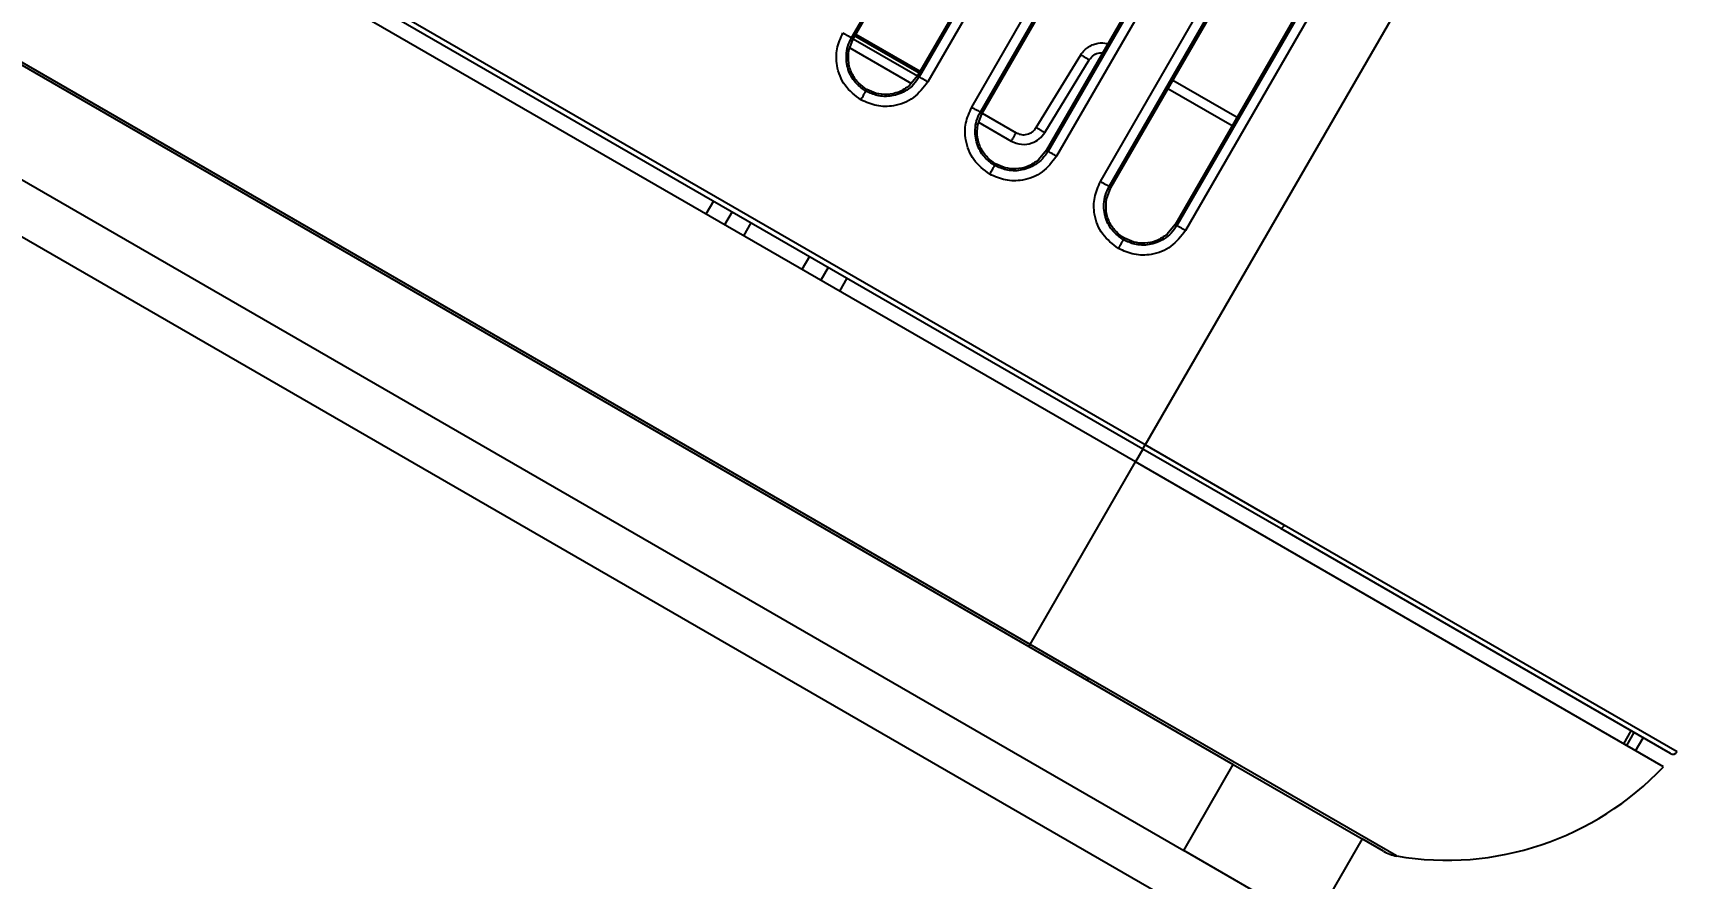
# Model space of a CAD drawing. Header units: millimetres. Extents: x 3916 to 10869, y 6515 to 11511.
# Drawn here: x 7138.74 to 7171.91, y 10223.68 to 10240.73 of the extents above; entities that cross this region are included whole.
import ezdxf

# ---------------------------------------------------------------- set-up
doc = ezdxf.new("R2010")
doc.units = ezdxf.units.MM
doc.header["$LTSCALE"] = 50
doc.header["$PDSIZE"] = -1
doc.layers.add('dim', color=4, linetype='Continuous', lineweight=18)
doc.styles.add('SLDTEXTSTYLE0', font='GULIM.TTC')
doc.dimstyles.new('ISO-25', dxfattribs={"dimtxt": 2.5, "dimasz": 2.5, "dimexe": 1.25, "dimexo": 0.625, "dimtad": 1, "dimtxsty": 'SLDTEXTSTYLE0', "dimcen": 2.5, "dimadec": 0, "dimazin": 0, "dimtfac": 1, "dimtmove": 0, "dimatfit": 3, "dimfxl": 0, "dimarcsym": 0})

# ---------------------------------------------------------------- blocks, each defined once
blk = doc.blocks.new('*D26')
at = {"layer": 'Defpoints', "color": 0}
for p in [(7076.309, 10374.327), (7115.34, 8872.803), (7170.485, 8777.288), (7168.471, 8417.732), (7076.309, 7240.741)]:
    blk.add_point(p, dxfattribs=at)
at = {"layer": 'dim', "color": 0, "lineweight": -2, "ltscale": 2}
blk.add_line((7176.735, 8766.463), (7354.177, 8459.124), dxfattribs=at)
blk.add_arc((7076.309, 8940.406), 530.736, 275.39976, 294.60024, dxfattribs=at)
at = {"layer": 'dim', "color": 0}
for points in [[(7301.069, 8450.437), (7293.425, 8465.247), (7341.677, 8480.775)], [(7125.861, 8420.349), (7126.646, 8403.701), (7076.309, 8409.669)]]:
    blk.add_solid(points, dxfattribs=at)
at = {"layer": 'dim', "color": 0, "insert": (7203.612, 8465.304), "char_height": 50, "attachment_point": 5, "rotation": 15, "style": 'SLDTEXTSTYLE0'}
blk.add_mtext('30%%d', dxfattribs=at)
blk = doc.blocks.new('*D35')
at = {"layer": 'Defpoints', "color": 0}
for p in [(7142.913, 10266.529), (7360.887, 10266.529), (7076.309, 9545.787)]:
    blk.add_point(p, dxfattribs=at)
at = {"layer": 'dim', "color": 0, "lineweight": -2, "ltscale": 2}
for p, q in [((7155.413, 10266.529), (7385.887, 10266.529)), ((7360.887, 9595.787), (7360.887, 10216.529)), ((7088.809, 9545.787), (7385.887, 9545.787))]:
    blk.add_line(p, q, dxfattribs=at)
at = {"layer": 'dim', "color": 0}
for points in [[(7369.22, 10216.529), (7352.554, 10216.529), (7360.887, 10266.529)], [(7352.554, 9595.787), (7369.22, 9595.787), (7360.887, 9545.787)]]:
    blk.add_solid(points, dxfattribs=at)
at = {"layer": 'dim', "color": 0, "insert": (7318.637, 9906.158), "char_height": 50, "attachment_point": 5, "rotation": 90, "style": 'SLDTEXTSTYLE0'}
blk.add_mtext('720,74', dxfattribs=at)
blk = doc.blocks.new('*D37')
at = {"layer": 'Defpoints', "color": 0}
for p in [(7269.115, 10680.896), (7076.309, 10374.327), (7170.485, 10314.286), (7115.34, 10218.771), (7076.309, 7240.741)]:
    blk.add_point(p, dxfattribs=at)
at = {"layer": 'dim', "color": 0, "lineweight": -2, "ltscale": 2}
for p, q in [((7076.309, 10386.827), (7076.309, 10739.893)), ((7176.735, 10325.111), (7370.672, 10661.019))]:
    blk.add_line(p, q, dxfattribs=at)
blk.add_arc((7076.309, 10151.168), 563.725, 65.08356, 84.91644, dxfattribs=at)
at = {"layer": 'dim', "color": 0}
for points in [[(7126.63, 10721.001), (7125.891, 10704.351), (7076.309, 10714.893)], [(7309.962, 10655.029), (7317.647, 10669.818), (7358.172, 10639.368)]]:
    blk.add_solid(points, dxfattribs=at)
at = {"layer": 'dim', "color": 0, "insert": (7232.274, 10733.235), "char_height": 50, "attachment_point": 5, "rotation": 345, "style": 'SLDTEXTSTYLE0'}
blk.add_mtext('30%%d', dxfattribs=at)
blk = doc.blocks.new('*D39')
at = {"layer": 'Defpoints', "color": 0}
for p in [(7142.913, 10504.327), (7142.913, 10266.529), (7076.309, 9817.851)]:
    blk.add_point(p, dxfattribs=at)
at = {"layer": 'dim', "color": 0, "lineweight": -2, "ltscale": 2}
for p, q in [((7076.309, 9830.351), (7076.309, 10529.327)), ((7142.913, 10279.029), (7142.913, 10529.327)), ((7026.309, 10504.327), (6976.309, 10504.327)), ((7076.309, 10504.327), (7142.913, 10504.327)), ((7192.913, 10504.327), (7399.013, 10504.327))]:
    blk.add_line(p, q, dxfattribs=at)
at = {"layer": 'dim', "color": 0}
for points in [[(7026.309, 10495.994), (7026.309, 10512.66), (7076.309, 10504.327)], [(7192.913, 10512.66), (7192.913, 10495.994), (7142.913, 10504.327)]]:
    blk.add_solid(points, dxfattribs=at)
at = {"layer": 'dim', "color": 0, "insert": (7320.963, 10546.577), "char_height": 50, "attachment_point": 5, "style": 'SLDTEXTSTYLE0'}
blk.add_mtext('66,6', dxfattribs=at)
blk = doc.blocks.new('*D40')
at = {"layer": 'Defpoints', "color": 0}
for p in [(7076.309, 10504.327), (7009.706, 10266.529), (7076.309, 9776.781)]:
    blk.add_point(p, dxfattribs=at)
at = {"layer": 'dim', "color": 0, "lineweight": -2, "ltscale": 2}
for p, q in [((7009.706, 10279.029), (7009.706, 10529.327)), ((7076.309, 9789.281), (7076.309, 10529.327)), ((7009.706, 10504.327), (6728.333, 10504.327)), ((6959.706, 10504.327), (6909.706, 10504.327)), ((7009.706, 10504.327), (7076.309, 10504.327)), ((7126.309, 10504.327), (7176.309, 10504.327))]:
    blk.add_line(p, q, dxfattribs=at)
at = {"layer": 'dim', "color": 0}
for points in [[(6959.706, 10495.994), (6959.706, 10512.66), (7009.706, 10504.327)], [(7126.309, 10512.66), (7126.309, 10495.994), (7076.309, 10504.327)]]:
    blk.add_solid(points, dxfattribs=at)
at = {"layer": 'dim', "color": 0, "insert": (6806.383, 10546.577), "char_height": 50, "attachment_point": 5, "style": 'SLDTEXTSTYLE0'}
blk.add_mtext('66,6', dxfattribs=at)

msp = doc.modelspace()

# ---------------------------------------------------------------- linework, layer by layer
at = {"color": 7, "linetype": 'Continuous', "lineweight": 25}
for p, q in [((7160.985, 10232.077), (7104.932, 10264.439)), ((7098.157, 10263.385), (7162.961, 10225.97)), ((7094.059, 10262.287), (7164.059, 10221.872)), ((7097.157, 10261.653), (7161.961, 10224.238)), ((7158.86, 10228.396), (7102.806, 10260.758)), ((7170.385, 10248.358), (7161.185, 10232.422)), ((7155.259, 10240.636), (7159.507, 10247.999)), ((7161.135, 10232.336), (7135.154, 10247.336)), ((7161.185, 10232.422), (7135.201, 10247.424)), ((7160.877, 10247.208), (7156.625, 10239.848)), ((7161.049, 10247.106), (7156.798, 10239.746)), ((7157.683, 10239.235), (7161.931, 10246.597)), ((7157.857, 10239.136), (7162.105, 10246.499)), ((7163.475, 10245.708), (7159.223, 10238.348)), ((7163.647, 10245.606), (7159.396, 10238.246)), ((7155.293, 10240.617), (7157.819, 10244.987)), ((7160.281, 10237.735), (7164.53, 10245.097)), ((7160.455, 10237.636), (7164.704, 10244.999)), ((7159.113, 10244.24), (7156.592, 10239.867)), ((7166.073, 10244.208), (7161.821, 10236.848)), ((7166.245, 10244.106), (7161.994, 10236.746)), ((7157.891, 10239.117), (7160.417, 10243.487)), ((7161.711, 10242.74), (7159.19, 10238.367)), ((7160.489, 10237.617), (7163.015, 10241.987)), ((7164.31, 10241.24), (7161.788, 10236.867)), ((7156.622, 10239.919), (7155.323, 10240.669)), ((7156.642, 10239.954), (7155.343, 10240.704)), ((7155.205, 10240.379), (7155.293, 10240.617)), ((7155.224, 10240.432), (7156.465, 10239.715)), ((7155.259, 10240.636), (7155.293, 10240.617)), ((7155.293, 10240.617), (7156.592, 10239.867)), ((7158.983, 10238.824), (7159.882, 10240.292)), ((7159.156, 10238.724), (7160.055, 10240.192)), ((7156.592, 10239.867), (7156.43, 10239.672)), ((7156.592, 10239.867), (7156.625, 10239.848)), ((7161.74, 10239.781), (7163.037, 10239.033)), ((7155.567, 10239.592), (7155.548, 10239.559)), ((7161.642, 10239.613), (7162.939, 10238.864)), ((7157.803, 10238.879), (7157.891, 10239.117)), ((7157.857, 10239.136), (7157.891, 10239.117)), ((7157.891, 10239.117), (7158.577, 10238.721)), ((7157.822, 10238.932), (7158.479, 10238.552)), ((7159.19, 10238.367), (7159.028, 10238.172)), ((7159.19, 10238.367), (7159.223, 10238.348)), ((7158.165, 10238.092), (7158.146, 10238.059)), ((7152.471, 10237.339), (7152.321, 10237.079)), ((7160.401, 10237.379), (7160.489, 10237.617)), ((7160.455, 10237.636), (7160.489, 10237.617)), ((7152.848, 10237.121), (7152.698, 10236.861)), ((7153.226, 10236.903), (7153.076, 10236.643)), ((7161.788, 10236.867), (7161.626, 10236.672)), ((7161.788, 10236.867), (7161.821, 10236.848)), ((7160.763, 10236.592), (7160.744, 10236.559)), ((7154.408, 10236.22), (7154.258, 10235.96)), ((7154.786, 10236.002), (7154.636, 10235.742)), ((7155.163, 10235.784), (7155.013, 10235.524)), ((7161.135, 10232.336), (7161.185, 10232.422)), ((7163.989, 10230.804), (7161.185, 10232.423)), ((7158.86, 10228.396), (7160.985, 10232.077)), ((7161.135, 10232.336), (7160.985, 10232.077)), ((7171.637, 10225.927), (7160.985, 10232.077)), ((7163.917, 10230.731), (7161.135, 10232.336)), ((7171.778, 10226.192), (7163.917, 10230.731)), ((7171.915, 10226.228), (7163.989, 10230.804)), ((7158.835, 10228.353), (7158.86, 10228.396)), ((7160.049, 10227.709), (7158.86, 10228.396)), ((7166.255, 10224.126), (7160.049, 10227.709)), ((7170.984, 10226.65), (7170.834, 10226.39)), ((7171.041, 10226.617), (7170.891, 10226.357)), ((7171.078, 10226.249), (7171.228, 10226.509)), ((7161.961, 10224.238), (7162.961, 10225.97)), ((7162.961, 10225.97), (7165.559, 10224.47)), ((7165.559, 10224.47), (7164.559, 10222.738)), ((7165.99, 10224.222), (7165.559, 10224.47)), ((7164.559, 10222.738), (7161.961, 10224.238))]:
    msp.add_line(p, q, dxfattribs=at)
for centre, radius, start, end in [((7163.878, 10230.842), 0.118, 289.2829, 341.4248), ((7159.999, 10227.754), 0.0669, 258.1361, 317.9369), ((7171.828, 10226.278), 0.1, 240, 330), ((7167.269, 10230.04), 6, 260.2744, 316.7242), ((7166.39, 10224.914), 0.8, 240, 260.2744)]:
    msp.add_arc(centre, radius, start, end, dxfattribs=at)
for points, knots in [([(7155.447, 10239.384), (7155.331, 10239.473), (7155.098, 10239.651), (7154.949, 10240.042), (7154.944, 10240.421), (7155.038, 10240.63), (7155.085, 10240.735)], [0, 0, 0, 0, 0.279628, 0.559243, 0.779619, 1, 1, 1, 1]), ([(7155.548, 10239.559), (7155.481, 10239.607), (7155.334, 10239.71), (7155.213, 10239.915), (7155.158, 10240.114), (7155.149, 10240.286), (7155.176, 10240.467), (7155.231, 10240.579), (7155.259, 10240.636)], [0, 0, 0, 0, 0.198645, 0.431036, 0.560504, 0.69849, 0.84499, 1, 1, 1, 1]), ([(7155.567, 10239.592), (7155.511, 10239.631), (7155.393, 10239.712), (7155.264, 10239.897), (7155.183, 10240.128), (7155.197, 10240.293), (7155.205, 10240.379)], [0, 0, 0, 0, 0.222236, 0.463008, 0.722277, 1, 1, 1, 1]), ([(7159.882, 10240.292), (7159.905, 10240.324), (7159.95, 10240.387), (7160.04, 10240.456), (7160.135, 10240.504), (7160.26, 10240.533), (7160.363, 10240.54), (7160.423, 10240.516), (7160.428, 10240.514)], [0, 0, 0, 0, 0.187899, 0.365847, 0.533835, 0.691858, 0.976822, 1, 1, 1, 1]), ([(7160.055, 10240.192), (7160.083, 10240.226), (7160.137, 10240.293), (7160.241, 10240.336), (7160.303, 10240.332), (7160.322, 10240.331)], [0, 0, 0, 0, 0.410291, 0.818052, 1, 1, 1, 1]), ([(7156.798, 10239.746), (7156.709, 10239.63), (7156.531, 10239.397), (7156.14, 10239.248), (7155.761, 10239.243), (7155.552, 10239.337), (7155.447, 10239.384)], [0, 0, 0, 0, 0.279632, 0.559248, 0.779623, 1, 1, 1, 1]), ([(7156.625, 10239.848), (7156.589, 10239.795), (7156.52, 10239.691), (7156.377, 10239.576), (7156.224, 10239.499), (7156.024, 10239.447), (7155.785, 10239.45), (7155.623, 10239.525), (7155.548, 10239.559)], [0, 0, 0, 0, 0.15501, 0.30151, 0.439495, 0.568963, 0.801355, 1, 1, 1, 1]), ([(7156.43, 10239.672), (7156.359, 10239.623), (7156.223, 10239.528), (7155.983, 10239.482), (7155.758, 10239.501), (7155.629, 10239.563), (7155.567, 10239.592)], [0, 0, 0, 0, 0.277723, 0.536992, 0.777764, 1, 1, 1, 1]), ([(7155.447, 10239.384), (7155.462, 10239.41), (7155.491, 10239.46), (7155.523, 10239.517), (7155.544, 10239.552), (7155.546, 10239.557), (7155.548, 10239.559)], [0, 0, 0, 0, 0.279615, 0.559262, 0.77963, 1, 1, 1, 1]), ([(7158.045, 10237.884), (7157.929, 10237.973), (7157.696, 10238.151), (7157.547, 10238.542), (7157.542, 10238.921), (7157.636, 10239.13), (7157.683, 10239.235)], [0, 0, 0, 0, 0.279628, 0.559243, 0.779619, 1, 1, 1, 1]), ([(7158.146, 10238.059), (7158.079, 10238.107), (7157.933, 10238.21), (7157.811, 10238.415), (7157.756, 10238.614), (7157.747, 10238.786), (7157.774, 10238.967), (7157.829, 10239.079), (7157.857, 10239.136)], [0, 0, 0, 0, 0.198645, 0.431036, 0.560504, 0.69849, 0.84499, 1, 1, 1, 1]), ([(7158.165, 10238.092), (7158.109, 10238.131), (7157.991, 10238.212), (7157.862, 10238.397), (7157.781, 10238.628), (7157.796, 10238.793), (7157.803, 10238.879)], [0, 0, 0, 0, 0.222236, 0.463008, 0.722277, 1, 1, 1, 1]), ([(7158.479, 10238.552), (7158.547, 10238.524), (7158.681, 10238.468), (7158.887, 10238.499), (7159.053, 10238.588), (7159.121, 10238.679), (7159.156, 10238.724)], [0, 0, 0, 0, 0.280042, 0.559523, 0.77976, 1, 1, 1, 1]), ([(7158.577, 10238.721), (7158.605, 10238.708), (7158.666, 10238.68), (7158.756, 10238.678), (7158.831, 10238.697), (7158.888, 10238.725), (7158.942, 10238.767), (7158.969, 10238.805), (7158.983, 10238.824)], [0, 0, 0, 0, 0.20075, 0.433849, 0.563134, 0.70059, 0.846213, 1, 1, 1, 1]), ([(7159.223, 10238.348), (7159.187, 10238.295), (7159.118, 10238.191), (7158.975, 10238.076), (7158.822, 10237.999), (7158.622, 10237.947), (7158.383, 10237.95), (7158.221, 10238.025), (7158.146, 10238.059)], [0, 0, 0, 0, 0.15501, 0.30151, 0.439495, 0.568963, 0.801355, 1, 1, 1, 1]), ([(7159.396, 10238.246), (7159.307, 10238.13), (7159.13, 10237.897), (7158.738, 10237.748), (7158.359, 10237.743), (7158.15, 10237.837), (7158.045, 10237.884)], [0, 0, 0, 0, 0.2796323, 0.5592477, 0.7796225, 1, 1, 1, 1]), ([(7158.045, 10237.884), (7158.06, 10237.91), (7158.089, 10237.96), (7158.122, 10238.017), (7158.142, 10238.052), (7158.145, 10238.057), (7158.146, 10238.059)], [0, 0, 0, 0, 0.279615, 0.559262, 0.77963, 1, 1, 1, 1]), ([(7159.028, 10238.172), (7158.957, 10238.123), (7158.821, 10238.028), (7158.581, 10237.982), (7158.356, 10238.001), (7158.227, 10238.063), (7158.165, 10238.092)], [0, 0, 0, 0, 0.277723, 0.536992, 0.777764, 1, 1, 1, 1]), ([(7160.643, 10236.384), (7160.527, 10236.473), (7160.294, 10236.651), (7160.145, 10237.042), (7160.14, 10237.421), (7160.234, 10237.63), (7160.281, 10237.735)], [0, 0, 0, 0, 0.279628, 0.559243, 0.779619, 1, 1, 1, 1]), ([(7160.744, 10236.559), (7160.677, 10236.607), (7160.531, 10236.71), (7160.409, 10236.915), (7160.354, 10237.114), (7160.345, 10237.286), (7160.373, 10237.467), (7160.427, 10237.579), (7160.455, 10237.636)], [0, 0, 0, 0, 0.198645, 0.431036, 0.560504, 0.69849, 0.84499, 1, 1, 1, 1]), ([(7160.763, 10236.592), (7160.707, 10236.631), (7160.589, 10236.712), (7160.46, 10236.897), (7160.379, 10237.128), (7160.394, 10237.293), (7160.401, 10237.379)], [0, 0, 0, 0, 0.222236, 0.463008, 0.722277, 1, 1, 1, 1]), ([(7161.994, 10236.746), (7161.905, 10236.63), (7161.728, 10236.397), (7161.336, 10236.248), (7160.957, 10236.243), (7160.748, 10236.337), (7160.643, 10236.384)], [0, 0, 0, 0, 0.279632, 0.559248, 0.779623, 1, 1, 1, 1]), ([(7161.821, 10236.848), (7161.786, 10236.795), (7161.716, 10236.691), (7161.573, 10236.576), (7161.42, 10236.499), (7161.22, 10236.447), (7160.981, 10236.45), (7160.819, 10236.525), (7160.744, 10236.559)], [0, 0, 0, 0, 0.15501, 0.30151, 0.439495, 0.568963, 0.801355, 1, 1, 1, 1]), ([(7161.626, 10236.672), (7161.555, 10236.623), (7161.419, 10236.528), (7161.179, 10236.482), (7160.954, 10236.501), (7160.825, 10236.563), (7160.763, 10236.592)], [0, 0, 0, 0, 0.277723, 0.536992, 0.777764, 1, 1, 1, 1]), ([(7160.643, 10236.384), (7160.658, 10236.41), (7160.687, 10236.46), (7160.72, 10236.517), (7160.74, 10236.552), (7160.743, 10236.557), (7160.744, 10236.559)], [0, 0, 0, 0, 0.279615, 0.559262, 0.77963, 1, 1, 1, 1])]:
    msp.add_open_spline(points, degree=3, knots=knots, dxfattribs=at)
for points in [[(7155.085, 10240.735), (7155.107, 10240.722), (7155.152, 10240.696), (7155.209, 10240.664), (7155.249, 10240.641), (7155.256, 10240.638), (7155.259, 10240.636)], [(7159.882, 10240.292), (7159.885, 10240.291), (7159.891, 10240.289), (7159.931, 10240.266), (7159.988, 10240.233), (7160.033, 10240.205), (7160.055, 10240.192)], [(7156.798, 10239.746), (7156.775, 10239.759), (7156.731, 10239.785), (7156.674, 10239.818), (7156.634, 10239.842), (7156.628, 10239.846), (7156.625, 10239.848)], [(7157.683, 10239.235), (7157.705, 10239.222), (7157.75, 10239.196), (7157.807, 10239.164), (7157.848, 10239.141), (7157.854, 10239.138), (7157.857, 10239.136)], [(7158.577, 10238.721), (7158.575, 10238.718), (7158.573, 10238.713), (7158.55, 10238.675), (7158.518, 10238.619), (7158.492, 10238.574), (7158.479, 10238.552)], [(7158.983, 10238.824), (7158.986, 10238.823), (7158.991, 10238.821), (7159.032, 10238.798), (7159.089, 10238.765), (7159.133, 10238.738), (7159.156, 10238.724)], [(7159.396, 10238.246), (7159.373, 10238.259), (7159.329, 10238.285), (7159.272, 10238.318), (7159.232, 10238.342), (7159.226, 10238.346), (7159.223, 10238.348)], [(7160.281, 10237.735), (7160.304, 10237.722), (7160.348, 10237.696), (7160.405, 10237.664), (7160.446, 10237.641), (7160.452, 10237.638), (7160.455, 10237.636)], [(7161.994, 10236.746), (7161.971, 10236.759), (7161.927, 10236.785), (7161.87, 10236.818), (7161.83, 10236.842), (7161.824, 10236.846), (7161.821, 10236.848)]]:
    msp.add_open_spline(points, degree=3, dxfattribs=at)

# ---------------------------------------------------------------- dimensions: what is measured, and where the dimension line sits
at = {"layer": 'dim', "ltscale": 2}
dim = msp.add_angular_dim_2l(base=(7269.115, 10680.896), line1=((7076.309, 7240.741), (7076.309, 10374.327)), line2=((7170.485, 10314.286), (7115.34, 10218.771)), dimstyle='ISO-25', override={"dimscale": 20}, dxfattribs=at)
dim.commit()
dim.dimension.update_dxf_attribs({"geometry": '*D37', "text_midpoint": (7222.212, 10695.685), "dimtype": 162})
dim = msp.add_linear_dim(base=(7076.309, 10504.327), p1=(7009.706, 10266.529), p2=(7076.309, 9776.781), dimstyle='ISO-25', override={"dimscale": 20}, dxfattribs=at)
dim.commit()
dim.dimension.update_dxf_attribs({"geometry": '*D40', "text_midpoint": (6806.383, 10504.327), "dimtype": 160})
dim = msp.add_linear_dim(base=(7142.913, 10504.327), p1=(7076.309, 9817.851), p2=(7142.913, 10266.529), dimstyle='ISO-25', override={"dimscale": 20}, dxfattribs=at)
dim.commit()
dim.dimension.update_dxf_attribs({"geometry": '*D39', "text_midpoint": (7320.963, 10546.577)})
dim = msp.add_angular_dim_2l(base=(7168.471, 8417.732), line1=((7170.485, 8777.288), (7115.34, 8872.803)), line2=((7076.309, 7240.741), (7076.309, 10374.327)), dimstyle='ISO-25', override={"dimscale": 20}, dxfattribs=at)
dim.commit()
dim.dimension.update_dxf_attribs({"geometry": '*D26', "text_midpoint": (7203.612, 8465.304)})
dim = msp.add_linear_dim(base=(7360.887, 10266.529), p1=(7076.309, 9545.787), p2=(7142.913, 10266.529), angle=90, dimstyle='ISO-25', override={"dimscale": 20}, dxfattribs=at)
dim.commit()
dim.dimension.update_dxf_attribs({"geometry": '*D35', "text_midpoint": (7318.637, 9906.158)})

doc.saveas('drawing.dxf')
